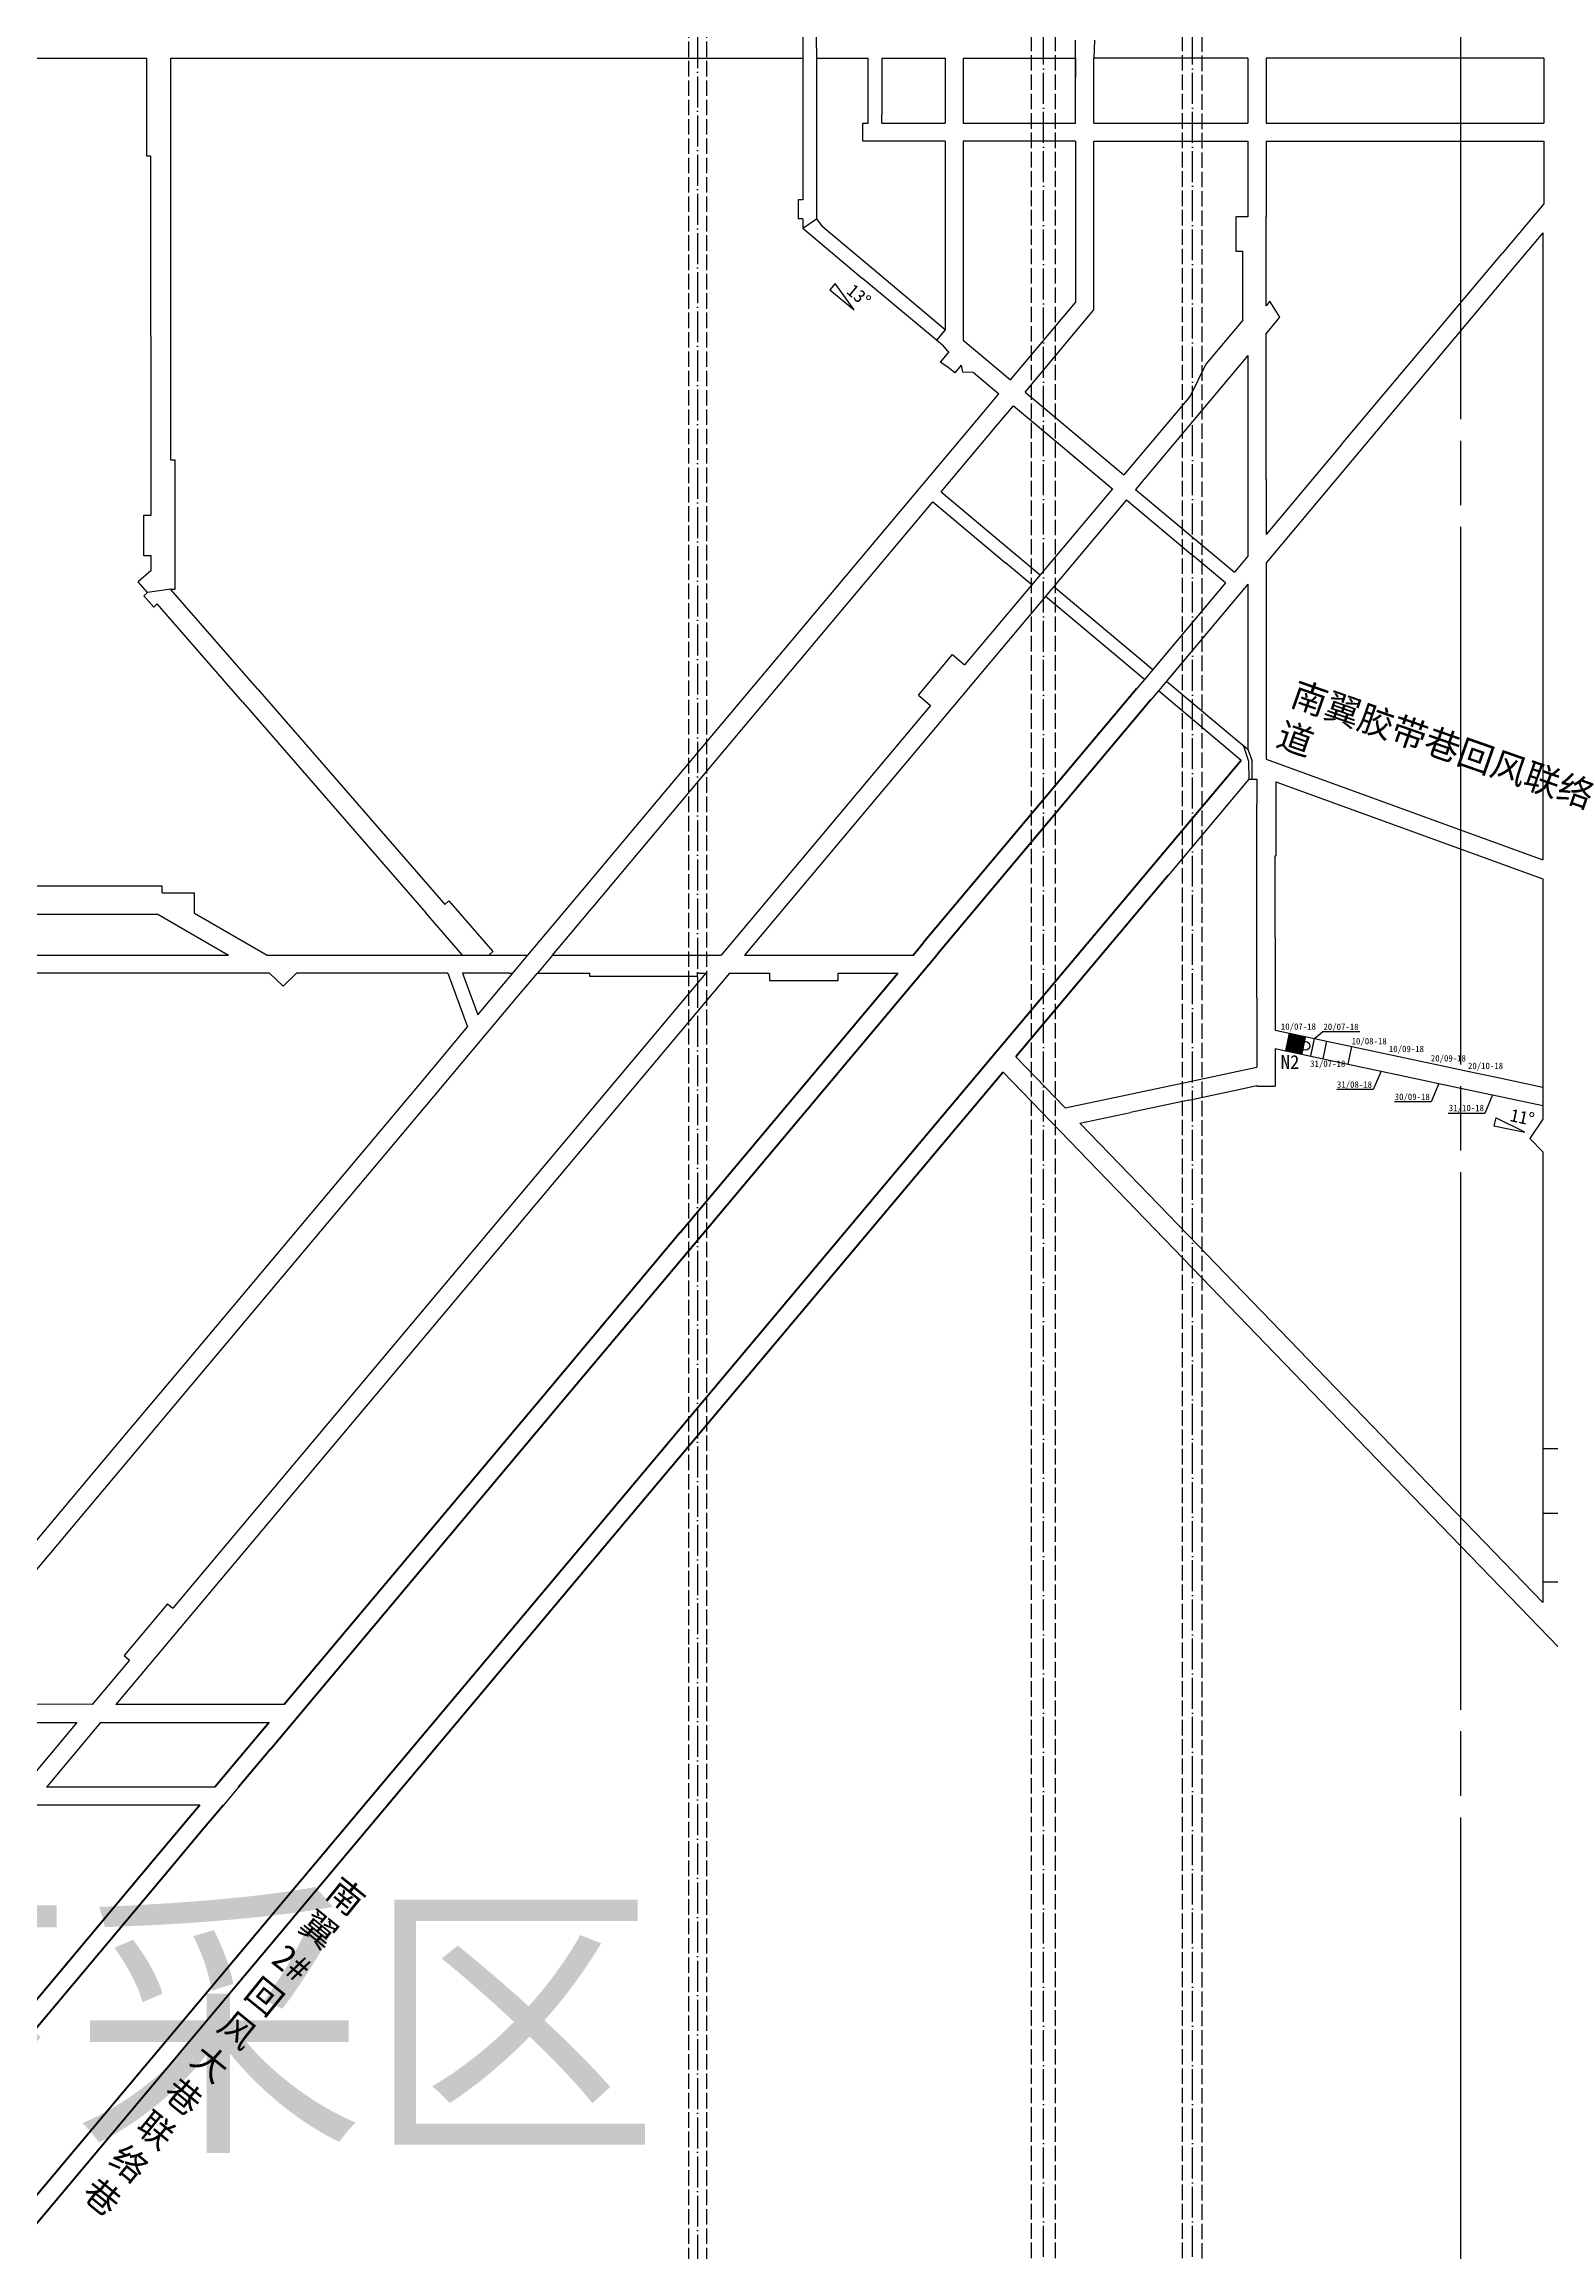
# Model space of a CAD drawing. Header units: millimetres. Extents: x 41513366 to 41522434, y 4590966 to 4600634.
# Drawn here: x 41518275 to 41518625, y 4594240 to 4594753 of the extents above; entities that cross this region are included whole.
import ezdxf

# ---------------------------------------------------------------- set-up
doc = ezdxf.new("R2010")
doc.units = ezdxf.units.MM
for name, pattern in [('ACAD_ISO02W100', [15, 12, -3]), ('ACAD_ISO04W100', [30, 24, -3, 0, -3]), ('新采区边界(5K)', [150, 125, -5, 15, -5])]:
    doc.linetypes.add(name, pattern=pattern)
doc.layers.get('0').update_dxf_attribs({"lineweight": 18})
for name, color, linetype, lineweight in [('12-2采区边界线', 7, 'Continuous', 18), ('2016年12煤进尺', 7, 'Continuous', 18), ('7煤巷道', 6, 'Continuous', 18), ('7煤巷道名称', 6, 'Continuous', 18), ('图纸改动标记', 2, 'Continuous', 18), ('岩巷', 30, 'Continuous', 18), ('设计', 4, 'Continuous', 18), ('采区名称', 7, 'Continuous', 18)]:
    doc.layers.add(name, color=color, linetype=linetype, lineweight=lineweight)
doc.styles.add('仿宋_GB2312', font='')
doc.styles.add('正等线体', font='simhei.ttf')
doc.styles.get('仿宋_GB2312').set_extended_font_data('宋体')

msp = doc.modelspace()

# ---------------------------------------------------------------- hatches: boundary and pattern name
at = {"layer": '2016年12煤进尺', "lineweight": -3, "ltscale": 2}
msp.add_hatch(color=3, dxfattribs=at).paths.add_polyline_path([(41518567.9504, 4594522.6679), (41518564.0379, 4594523.4999), (41518563.1643, 4594519.3917), (41518567.0776, 4594518.5602)], flags=0)

# ---------------------------------------------------------------- linework, layer by layer
at = {"color": 6, "linetype": 'ByBlock', "lineweight": -3, "ltscale": 0.5}
for p, q in [((41518627.555, 4594426.841), (41518622.955, 4594426.841)), ((41518627.555, 4594411.8406), (41518622.955, 4594411.8406)), ((41518627.555, 4594395.8403), (41518622.955, 4594395.8403))]:
    msp.add_line(p, q, dxfattribs=at)
at = {"color": 3, "lineweight": -3}
msp.add_circle((41518567.779, 4594520.558), 1, dxfattribs=at)
at = {"layer": '12-2采区边界线', "linetype": '新采区边界(5K)', "lineweight": -3}
msp.add_lwpolyline([(41518603.8397, 4595091.2016), (41518603.8397, 4593922.9795), (41516900, 4593922.9795)], dxfattribs=at)
at = {"layer": '2016年12煤进尺', "color": 0, "lineweight": -3, "ltscale": 2}
for p, q in [((41518450.962, 4594710.6089), (41518454.162, 4594712.788)), ((41518484.062, 4594687.0117), (41518482.0051, 4594684.5604)), ((41518304.0583, 4594626.673), (41518298.6322, 4594625.9032)), ((41518371.8775, 4594541.644), (41518377.9725, 4594541.644))]:
    msp.add_line(p, q, dxfattribs=at)
at = {"layer": '2016年12煤进尺', "color": 6, "lineweight": -3, "ltscale": 2}
for p, q in [((41518563.2012, 4594519.3839), (41518564.0746, 4594523.4921)), ((41518569.0289, 4594518.1451), (41518569.9023, 4594522.2528)), ((41518571.9075, 4594517.533), (41518572.781, 4594521.6407))]:
    msp.add_line(p, q, dxfattribs=at)
at = {"layer": '2016年12煤进尺', "color": 30, "lineweight": -3, "ltscale": 2}
for p, q in [((41518572.781, 4594521.6407), (41518578.5734, 4594520.4096)), ((41518577.7003, 4594516.3019), (41518578.5736, 4594520.4103)), ((41518578.5734, 4594520.4096), (41518596.8065, 4594516.5341)), ((41518571.9076, 4594517.5332), (41518577.7003, 4594516.3019)), ((41518577.7003, 4594516.3019), (41518585.3768, 4594514.6702)), ((41518585.3768, 4594514.6702), (41518595.9334, 4594512.4263)), ((41518586.2499, 4594518.7779), (41518587.2101, 4594518.5745)), ((41518596.8065, 4594516.5341), (41518599.6841, 4594515.9225)), ((41518599.6843, 4594515.9238), (41518605.4431, 4594514.6998)), ((41518605.4429, 4594514.699), (41518612.1608, 4594513.2706)), ((41518595.9334, 4594512.4263), (41518598.8109, 4594511.8146)), ((41518598.8109, 4594511.8146), (41518604.5697, 4594510.5906)), ((41518604.5697, 4594510.5905), (41518611.2876, 4594509.1626)), ((41518612.1609, 4594513.2711), (41518622.955, 4594510.9765)), ((41518611.2876, 4594509.1626), (41518622.955, 4594506.6826))]:
    msp.add_line(p, q, dxfattribs=at)
at = {"layer": '2016年12煤进尺', "color": 6, "lineweight": -3, "ltscale": 2}
msp.add_lwpolyline([(41518462.8623, 4594691.6204), (41518458.4924, 4594697.7827), (41518457.2636, 4594696.3183)], close=True, dxfattribs=at)
msp.add_lwpolyline([(41518569.9023, 4594522.2528), (41518571.8023, 4594523.8552), (41518580.4139, 4594523.8552)], dxfattribs=at)
at = {"layer": '2016年12煤进尺', "color": 30, "lineweight": -3, "ltscale": 2}
for points in [[(41518585.3768, 4594514.6702), (41518583.5437, 4594510.365), (41518575.0788, 4594510.365)], [(41518598.8109, 4594511.8146), (41518596.9778, 4594507.5094), (41518588.5129, 4594507.5094)], [(41518611.2876, 4594509.1626), (41518609.4545, 4594504.8574), (41518600.9896, 4594504.8574)]]:
    msp.add_lwpolyline(points, dxfattribs=at)
msp.add_lwpolyline([(41518618.7474, 4594500.458), (41518611.9959, 4594503.8474), (41518611.5985, 4594501.9775)], close=True, dxfattribs=at)
at = {"layer": '7煤巷道', "lineweight": -3}
for p, q in [((41518514.318, 4594750.144), (41518514.318, 4594754.344)), ((41518518.718, 4594754.344), (41518518.618, 4594750.144)), ((41518261.6468, 4594750.144), (41518298.4534, 4594750.1439)), ((41518304.0534, 4594750.144), (41518390.472, 4594750.144)), ((41518390.472, 4594750.144), (41518450.962, 4594750.144)), ((41518454.162, 4594750.144), (41518466.1175, 4594750.144)), ((41518469.3175, 4594750.144), (41518484.062, 4594750.144)), ((41518488.262, 4594750.144), (41518514.318, 4594750.144)), ((41518514.318, 4594750.144), (41518514.318, 4594745.624)), ((41518514.318, 4594735.044), (41518514.318, 4594750.144)), ((41518554.418, 4594750.144), (41518518.618, 4594750.1431)), ((41518518.62, 4594735.044), (41518518.618, 4594750.144)), ((41518554.418, 4594750.144), (41518554.418, 4594735.044)), ((41518559.548, 4594750.144), (41518558.618, 4594750.144)), ((41518558.618, 4594750.144), (41518558.618, 4594735.044)), ((41518584.729, 4594750.144), (41518559.548, 4594750.144)), ((41518590.729, 4594750.144), (41518584.729, 4594750.144)), ((41518623.155, 4594750.144), (41518590.729, 4594750.144)), ((41518623.155, 4594750.144), (41518623.155, 4594735.044)), ((41518469.3191, 4594735.044), (41518484.062, 4594735.044)), ((41518488.262, 4594735.044), (41518514.318, 4594735.044)), ((41518518.62, 4594735.0448), (41518554.418, 4594735.0445)), ((41518558.618, 4594735.0445), (41518623.155, 4594735.044)), ((41518558.619, 4594735.044), (41518623.155, 4594735.044)), ((41518514.318, 4594730.844), (41518514.318, 4594693.3223)), ((41518518.62, 4594730.844), (41518554.419, 4594730.844)), ((41518518.62, 4594691.604), (41518518.62, 4594730.844)), ((41518554.419, 4594730.844), (41518554.419, 4594713.273)), ((41518558.619, 4594730.844), (41518558.619, 4594713.248)), ((41518558.619, 4594730.844), (41518623.155, 4594730.844)), ((41518623.155, 4594730.844), (41518623.155, 4594716.3067)), ((41518623.155, 4594716.3067), (41518613.4712, 4594704.7661)), ((41518454.162, 4594712.788), (41518455.461, 4594711.0111)), ((41518558.619, 4594692.6019), (41518558.619, 4594713.248)), ((41518622.955, 4594709.5343), (41518616.6886, 4594702.0664)), ((41518622.955, 4594709.5343), (41518622.955, 4594569.146)), ((41518499.2492, 4594675.3641), (41518514.318, 4594693.3223)), ((41518502.6207, 4594672.5369), (41518518.62, 4594691.604)), ((41518553.219, 4594689.2728), (41518544.6416, 4594678.9831)), ((41518558.619, 4594652.2482), (41518558.619, 4594686.0679)), ((41518484.9119, 4594681.8986), (41518482.855, 4594679.4473)), ((41518483.3852, 4594683.4023), (41518484.2905, 4594682.42)), ((41518487.7703, 4594678.7712), (41518486.2919, 4594677.0092)), ((41518487.7703, 4594678.7712), (41518488.1028, 4594677.2632)), ((41518487.7703, 4594678.7712), (41518488.1028, 4594677.2632)), ((41518554.419, 4594681.0625), (41518554.419, 4594651.4921)), ((41518488.1028, 4594677.2632), (41518490.5607, 4594677.1588)), ((41518488.1028, 4594677.2632), (41518490.5607, 4594677.1588)), ((41518493.0249, 4594667.9461), (41518496.5495, 4594672.1467)), ((41518496.3955, 4594665.1179), (41518499.921, 4594669.3195)), ((41518483.1234, 4594649.3008), (41518496.3955, 4594665.1179)), ((41518576.1711, 4594660.3136), (41518558.619, 4594639.3957)), ((41518579.3885, 4594657.6139), (41518558.619, 4594632.8617)), ((41518528.2785, 4594649.9097), (41518543.3092, 4594637.2975)), ((41518554.419, 4594652.2482), (41518554.419, 4594634.3904)), ((41518558.619, 4594652.2482), (41518558.619, 4594639.3957)), ((41518423.0996, 4594577.7673), (41518481.195, 4594647.0027)), ((41518526.2215, 4594647.4583), (41518541.2523, 4594634.8461)), ((41518504.1761, 4594627.7194), (41518498.0477, 4594632.8617)), ((41518549.2033, 4594628.1745), (41518541.2523, 4594634.8461)), ((41518543.3092, 4594637.2975), (41518551.2602, 4594630.6259)), ((41518554.419, 4594634.3904), (41518551.2602, 4594630.6259)), ((41518554.419, 4594634.3904), (41518551.2602, 4594630.6259)), ((41518549.2033, 4594628.1745), (41518530.3751, 4594605.736)), ((41518549.2033, 4594628.1745), (41518532.3038, 4594608.0346)), ((41518554.419, 4594627.8563), (41518533.5925, 4594603.0363)), ((41518554.419, 4594627.8563), (41518535.5212, 4594605.3349)), ((41518530.3751, 4594605.736), (41518507.3935, 4594625.0197)), ((41518530.3755, 4594605.7364), (41518528.6205, 4594603.6449)), ((41518533.5925, 4594603.0363), (41518531.8379, 4594600.9452)), ((41518549.3624, 4594589.804), (41518533.5925, 4594603.0363)), ((41518552.8106, 4594586.9106), (41518549.3624, 4594589.804)), ((41518399.7219, 4594556.7521), (41518419.729, 4594580.5956)), ((41518405.4657, 4594556.7521), (41518423.0996, 4594577.7673)), ((41518302.089, 4594556.144), (41518309.6042, 4594556.144)), ((41518309.6042, 4594551.394), (41518309.6042, 4594556.144)), ((41518387.0447, 4594541.644), (41518399.7219, 4594556.7521)), ((41518392.7885, 4594541.644), (41518405.4657, 4594556.7521)), ((41518271.0372, 4594551.144), (41518285.086, 4594551.144)), ((41518285.086, 4594551.144), (41518301.0372, 4594551.144)), ((41518301.0372, 4594551.144), (41518317.4918, 4594541.644)), ((41518309.6042, 4594551.394), (41518326.4918, 4594541.644)), ((41518383.5205, 4594537.444), (41518387.0447, 4594541.644)), ((41518392.7885, 4594541.644), (41518389.2643, 4594537.444)), ((41518392.7885, 4594541.644), (41518397.585, 4594541.644)), ((41518397.585, 4594541.644), (41518431.9503, 4594541.644)), ((41518437.433, 4594541.644), (41518476.5955, 4594541.644)), ((41518375.403, 4594527.7699), (41518381.4636, 4594534.9927)), ((41518381.4636, 4594534.9927), (41518383.5205, 4594537.444)), ((41518382.6343, 4594537.444), (41518383.5205, 4594537.444)), ((41518384.8342, 4594532.1644), (41518389.2643, 4594537.444)), ((41518389.2643, 4594537.444), (41518401.4261, 4594537.444)), ((41518426.4261, 4594537.444), (41518428.4261, 4594537.444)), ((41518433.9088, 4594537.444), (41518443.2088, 4594537.444)), ((41518459.2088, 4594537.444), (41518473.0713, 4594537.444)), ((41518366.825, 4594510.7019), (41518384.8342, 4594532.1644)), ((41518363.4544, 4594513.5302), (41518373.0278, 4594524.9393)), ((41518537.1863, 4594473.3426), (41518497.4906, 4594514.4488)), ((41518511.9309, 4594506.1173), (41518500.4637, 4594517.992)), ((41518307.537, 4594446.8904), (41518363.4544, 4594513.5302)), ((41518310.9076, 4594444.0621), (41518366.825, 4594510.7019)), ((41518540.4953, 4594476.5381), (41518515.3712, 4594502.5548)), ((41518599.3611, 4594408.9587), (41518537.1863, 4594473.3426)), ((41518602.6701, 4594412.1541), (41518540.4953, 4594476.5381)), ((41518291.0025, 4594427.1854), (41518307.537, 4594446.8904)), ((41518294.4119, 4594424.4034), (41518310.9076, 4594444.0621)), ((41518263.1453, 4594393.9865), (41518291.0025, 4594427.1854)), ((41518266.5159, 4594391.1582), (41518294.4119, 4594424.4034)), ((41518622.955, 4594426.841), (41518622.955, 4594411.8406)), ((41518622.955, 4594391.1485), (41518602.6701, 4594412.1541)), ((41518622.955, 4594411.8406), (41518622.955, 4594395.8403)), ((41518706.3145, 4594298.2051), (41518599.3611, 4594408.9587)), ((41518622.955, 4594395.8403), (41518622.955, 4594391.1485)), ((41518285.7944, 4594367.4622), (41518246.6678, 4594367.5042)), ((41518302.6857, 4594367.444), (41518291.2722, 4594367.4563)), ((41518330.4244, 4594367.444), (41518302.6857, 4594367.444)), ((41518243.0931, 4594363.244), (41518282.2549, 4594363.244)), ((41518287.7377, 4594363.244), (41518302.6857, 4594363.244)), ((41518302.6857, 4594363.244), (41518326.9001, 4594363.244)), ((41518314.3136, 4594348.244), (41518275.1512, 4594348.244)), ((41518319.7963, 4594348.244), (41518316.2721, 4594344.044)), ((41518310.7894, 4594344.044), (41518271.6269, 4594344.044))]:
    msp.add_line(p, q, dxfattribs=at)
at = {"layer": '7煤巷道', "color": 30, "lineweight": -3}
for p, q in [((41518450.962, 4594717.188), (41518449.862, 4594717.188)), ((41518449.862, 4594717.188), (41518449.862, 4594712.788)), ((41518450.962, 4594712.788), (41518449.862, 4594712.788))]:
    msp.add_line(p, q, dxfattribs=at)
at = {"layer": '7煤巷道', "color": 6, "lineweight": -3}
for p, q in [((41518477.827, 4594602.0739), (41518485.7333, 4594611.4963)), ((41518485.7333, 4594611.4963), (41518488.5677, 4594609.1179)), ((41518477.827, 4594602.0739), (41518480.6614, 4594599.6956))]:
    msp.add_line(p, q, dxfattribs=at)
at = {"layer": '7煤巷道', "color": 5, "lineweight": 50}
for p, q in [((41518528.6205, 4594603.6449), (41518489.2727, 4594556.7521)), ((41518531.8379, 4594600.9452), (41518482.243, 4594541.8403)), ((41518489.2727, 4594556.7521), (41518479.0256, 4594544.54)), ((41518425.6792, 4594474.4303), (41518482.243, 4594541.8403)), ((41518476.5955, 4594541.644), (41518479.0256, 4594544.54)), ((41518422.4618, 4594477.13), (41518473.0713, 4594537.444)), ((41518422.4618, 4594477.13), (41518392.2817, 4594441.1628)), ((41518395.4991, 4594438.463), (41518425.6792, 4594474.4303)), ((41518327.218, 4594357.0887), (41518395.4991, 4594438.463)), ((41518392.2817, 4594441.1628), (41518330.4244, 4594367.444)), ((41518326.9001, 4594363.244), (41518324.0006, 4594359.7884)), ((41518324.0006, 4594359.7884), (41518314.3136, 4594348.244)), ((41518327.218, 4594357.0887), (41518319.7963, 4594348.244)), ((41518308.2183, 4594340.9798), (41518300.5048, 4594331.7873)), ((41518310.7894, 4594344.044), (41518308.2183, 4594340.9798)), ((41518316.2721, 4594344.044), (41518311.4357, 4594338.2801)), ((41518311.4357, 4594338.2801), (41518303.7222, 4594329.0876)), ((41518300.5048, 4594331.7873), (41518246.8717, 4594267.8698)), ((41518303.7222, 4594329.0876), (41518250.0891, 4594265.1701))]:
    msp.add_line(p, q, dxfattribs=at)
at = {"layer": '7煤巷道', "lineweight": -3}
for points in [[(41518484.062, 4594730.844), (41518464.903, 4594730.844), (41518464.903, 4594735.044), (41518466.1196, 4594735.044), (41518466.1193, 4594737.044), (41518466.1175, 4594750.152)], [(41518469.3175, 4594750.152), (41518469.3189, 4594737.0443)], [(41518484.062, 4594750.144), (41518484.062, 4594735.044)], [(41518488.262, 4594750.144), (41518488.262, 4594735.044)], [(41518469.3191, 4594735.044), (41518469.3191, 4594737.044)], [(41518514.318, 4594730.844), (41518488.262, 4594730.844)], [(41518554.419, 4594713.273), (41518551.619, 4594713.273)], [(41518551.619, 4594713.273), (41518551.619, 4594705.273), (41518553.219, 4594705.273)], [(41518553.219, 4594689.273), (41518553.219, 4594705.273)], [(41518576.1711, 4594660.3136), (41518613.4712, 4594704.7661)], [(41518616.6886, 4594702.0664), (41518579.3885, 4594657.6139)], [(41518558.619, 4594686.0679), (41518561.8329, 4594689.8981), (41518559.5189, 4594693.6743), (41518558.619, 4594692.6019)], [(41518486.2919, 4594677.0092), (41518484.6565, 4594678.3272), (41518482.855, 4594679.4473)], [(41518554.419, 4594681.0625), (41518528.2786, 4594649.9096)], [(41518544.6416, 4594678.9831), (41518540.9764, 4594671.5763)], [(41518540.9764, 4594671.5763), (41518525.6015, 4594653.2532)], [(41518419.729, 4594580.5956), (41518493.0249, 4594667.9461)], [(41518505.487, 4594664.6489), (41518522.9018, 4594650.0358)], [(41518508.1867, 4594667.8663), (41518525.6015, 4594653.2532)], [(41518483.1234, 4594649.3008), (41518499.976, 4594635.1597)], [(41518522.9018, 4594650.0358), (41518488.5677, 4594609.1179)], [(41518526.2217, 4594647.4582), (41518437.433, 4594541.644)], [(41518481.195, 4594647.0027), (41518498.0477, 4594632.8616)], [(41518499.9758, 4594635.1595), (41518506.1043, 4594630.0174)], [(41518558.619, 4594632.8617), (41518558.619, 4594609.9157)], [(41518509.3219, 4594627.3178), (41518532.3038, 4594608.0346)], [(41518554.419, 4594627.8563), (41518554.419, 4594609.9157)], [(41518554.419, 4594609.9157), (41518554.419, 4594589.4773)], [(41518558.619, 4594609.9157), (41518558.619, 4594587.2274)], [(41518535.5212, 4594605.3349), (41518551.2908, 4594592.1022)], [(41518480.6614, 4594599.6956), (41518431.9503, 4594541.644)], [(41518551.2908, 4594592.1022), (41518554.419, 4594589.4773)], [(41518552.8106, 4594586.9106), (41518532.6267, 4594562.8564)], [(41518558.619, 4594587.2274), (41518622.955, 4594563.8109)], [(41518554.5965, 4594582.5049), (41518535.8441, 4594560.1567)], [(41518554.5965, 4594582.5049), (41518556.519, 4594582.5049)], [(41518560.919, 4594581.9207), (41518622.955, 4594559.3414)], [(41518622.955, 4594569.146), (41518622.955, 4594563.8109)], [(41518302.089, 4594556.144), (41518302.089, 4594557.644), (41518269.589, 4594557.644), (41518269.589, 4594556.844)], [(41518622.955, 4594559.3414), (41518622.955, 4594522.075), (41518622.955, 4594518.428)], [(41518371.8775, 4594541.644), (41518363.3503, 4594551.4558)], [(41518366.822, 4594554.4737), (41518367.738, 4594553.4192), (41518368.7167, 4594554.2698), (41518378.9444, 4594542.5025), (41518377.9725, 4594541.644), (41518382.6343, 4594541.644), (41518387.0447, 4594541.644)], [(41518118.719, 4594541.644), (41518317.4918, 4594541.644)], [(41518326.4918, 4594541.644), (41518371.8775, 4594541.644)], [(41518326.4918, 4594541.644), (41518371.8775, 4594541.644)], [(41518377.9725, 4594541.644), (41518382.6343, 4594541.644)], [(41518327.013, 4594537.444), (41518026.55, 4594537.444)], [(41518433.9088, 4594537.444), (41518291.2722, 4594367.4563)], [(41518428.4261, 4594537.444), (41518304.5366, 4594389.7982)], [(41518327.013, 4594537.444), (41518321.571, 4594537.444)], [(41518327.013, 4594537.444), (41518330.163, 4594534.444), (41518333.313, 4594537.444)], [(41518368.4766, 4594537.444), (41518333.313, 4594537.444)], [(41518368.4766, 4594537.444), (41518333.313, 4594537.444)], [(41518368.4766, 4594537.444), (41518373.0278, 4594524.9393)], [(41518382.6343, 4594537.444), (41518371.882, 4594537.444)], [(41518382.6343, 4594537.444), (41518371.882, 4594537.444)], [(41518371.882, 4594537.444), (41518375.403, 4594527.7699)], [(41518426.4261, 4594537.444), (41518426.4261, 4594536.644), (41518401.4261, 4594536.644), (41518401.4261, 4594537.444)], [(41518443.2088, 4594537.444), (41518443.2088, 4594535.744), (41518459.2088, 4594535.744), (41518459.2088, 4594537.444)], [(41518622.955, 4594518.428), (41518622.955, 4594503.519)], [(41518622.955, 4594503.519), (41518619.9019, 4594499.025), (41518622.955, 4594495.919), (41518622.955, 4594490.522), (41518622.955, 4594487.522), (41518622.955, 4594426.841)], [(41518622.955, 4594495.919), (41518622.955, 4594490.522)], [(41518303.3109, 4594390.8267), (41518293.2192, 4594378.7998)], [(41518303.3109, 4594390.8267), (41518304.5366, 4594389.7982)], [(41518294.4448, 4594377.7713), (41518285.7944, 4594367.4622)], [(41518293.2192, 4594378.7998), (41518294.4448, 4594377.7713)], [(41518282.2549, 4594363.244), (41518269.6684, 4594348.244)], [(41518287.7377, 4594363.244), (41518275.1512, 4594348.244)]]:
    msp.add_lwpolyline(points, dxfattribs=at)
at = {"layer": '7煤巷道', "color": 5, "lineweight": 50}
for points in [[(41518552.8106, 4594586.9106), (41518480.0319, 4594500.1764)], [(41518535.8441, 4594560.1567), (41518500.4637, 4594517.992)], [(41518497.4906, 4594514.4488), (41518483.2493, 4594497.4767)], [(41518480.0319, 4594500.1764), (41518401.8354, 4594406.9855)], [(41518483.2493, 4594497.4767), (41518405.0527, 4594404.2858)], [(41518401.8354, 4594406.9855), (41518278.9825, 4594260.5754)], [(41518405.0527, 4594404.2858), (41518282.1999, 4594257.8757)], [(41518278.9825, 4594260.5754), (41518176.7639, 4594138.7561)], [(41518282.1999, 4594257.8757), (41518179.9813, 4594136.0564)]]:
    msp.add_lwpolyline(points, dxfattribs=at)
at = {"layer": '图纸改动标记', "color": 3, "linetype": 'ACAD_ISO02W100', "lineweight": -3, "ltscale": 0.3}
for p, q in [((41518504.1, 4594004.753), (41518504.1, 4595298.824)), ((41518509.7, 4594004.753), (41518509.7, 4595298.824)), ((41518539.2, 4594004.753), (41518539.2, 4595115.151)), ((41518543.8, 4594000.153), (41518543.8, 4595115.151)), ((41518424.4, 4595073.487), (41518424.4, 4594380.659)), ((41518428.6, 4595073.487), (41518428.6, 4594380.659)), ((41518424.4, 4594380.659), (41518424.4, 4594000.153)), ((41518428.6, 4594380.659), (41518428.6, 4594004.753))]:
    msp.add_line(p, q, dxfattribs=at)
at = {"layer": '图纸改动标记', "color": 30, "lineweight": -3, "ltscale": 2}
for p, q in [((41518298.6322, 4594625.9032), (41518297.8021, 4594625.1815)), ((41518297.8021, 4594625.1815), (41518300.0983, 4594622.5401)), ((41518300.9284, 4594623.2617), (41518300.0983, 4594622.5401))]:
    msp.add_line(p, q, dxfattribs=at)
at = {"layer": '图纸改动标记', "lineweight": -3}
for points in [[(41518553.2808, 4594590.4324), (41518554.5736, 4594586.748)], [(41518553.2808, 4594590.4324), (41518554.419, 4594589.4773)], [(41518554.419, 4594589.4773), (41518555.3685, 4594586.7415)], [(41518554.5736, 4594586.748), (41518554.5965, 4594582.5049), (41518555.3771, 4594582.5049), (41518555.3685, 4594586.7415)]]:
    msp.add_lwpolyline(points, dxfattribs=at)
at = {"layer": '岩巷', "color": 30, "lineweight": -3}
for p, q in [((41518450.962, 4594780.714), (41518450.962, 4594752.457)), ((41518454.162, 4594752.457), (41518454.162, 4594780.714)), ((41518450.962, 4594752.457), (41518450.962, 4594726.149)), ((41518454.162, 4594752.457), (41518454.162, 4594726.149)), ((41518450.962, 4594726.149), (41518450.962, 4594717.188)), ((41518454.162, 4594726.149), (41518454.162, 4594712.788)), ((41518450.962, 4594712.788), (41518450.962, 4594710.6089))]:
    msp.add_line(p, q, dxfattribs=at)
at = {"layer": '岩巷', "color": 6, "lineweight": -3}
for p, q in [((41518450.962, 4594710.6089), (41518464.8456, 4594698.959)), ((41518466.9026, 4594701.4104), (41518455.461, 4594711.0111)), ((41518484.062, 4594687.0117), (41518466.9026, 4594701.4104)), ((41518483.3852, 4594683.4023), (41518464.8456, 4594698.959)), ((41518560.719, 4594524.2055), (41518564.0746, 4594523.4921)), ((41518560.719, 4594519.9116), (41518563.2012, 4594519.3839)), ((41518564.0746, 4594523.4921), (41518569.9023, 4594522.2528)), ((41518569.9023, 4594522.2528), (41518572.781, 4594521.6407)), ((41518539.803, 4594512.0421), (41518551.7533, 4594514.5825)), ((41518551.7533, 4594514.5825), (41518556.519, 4594515.5955)), ((41518563.2012, 4594519.3839), (41518569.0289, 4594518.1456)), ((41518569.0289, 4594518.1451), (41518571.9075, 4594517.5332)), ((41518526.2806, 4594509.1676), (41518539.803, 4594512.0421)), ((41518540.6763, 4594507.9339), (41518552.6266, 4594510.4743)), ((41518552.6266, 4594510.4743), (41518556.519, 4594511.3017)), ((41518556.519, 4594511.3017), (41518556.519, 4594511.18)), ((41518556.519, 4594511.18), (41518560.719, 4594511.18)), ((41518511.9309, 4594506.1173), (41518526.2806, 4594509.1676)), ((41518515.3712, 4594502.5548), (41518527.1539, 4594505.0594)), ((41518540.6763, 4594507.9339), (41518527.1539, 4594505.0594))]:
    msp.add_line(p, q, dxfattribs=at)
at = {"layer": '岩巷', "lineweight": -3}
for p, q in [((41518305.062, 4594656.673), (41518304.062, 4594656.673)), ((41518305.062, 4594656.673), (41518304.062, 4594656.673)), ((41518305.062, 4594626.673), (41518305.062, 4594656.673)), ((41518305.062, 4594626.673), (41518305.062, 4594656.673)), ((41518299.462, 4594631.0397), (41518296.4484, 4594628.4201)), ((41518299.462, 4594631.0397), (41518296.4484, 4594628.4201)), ((41518304.062, 4594626.673), (41518305.062, 4594626.673)), ((41518324.1796, 4594603.5296), (41518366.822, 4594554.4737)), ((41518320.7079, 4594600.5118), (41518363.3503, 4594551.4558)), ((41518556.519, 4594582.505), (41518556.519, 4594576.735)), ((41518560.919, 4594581.9207), (41518560.919, 4594576.735)), ((41518556.519, 4594564.735), (41518556.519, 4594576.735)), ((41518560.919, 4594576.735), (41518560.919, 4594564.735)), ((41518556.519, 4594545.7349), (41518556.519, 4594564.735)), ((41518560.719, 4594545.7349), (41518560.719, 4594564.735)), ((41518560.719, 4594564.735), (41518560.919, 4594564.735)), ((41518556.519, 4594531.735), (41518556.519, 4594545.7349)), ((41518560.719, 4594545.7349), (41518560.719, 4594531.735)), ((41518556.519, 4594531.735), (41518556.519, 4594528.308)), ((41518560.719, 4594531.735), (41518560.719, 4594528.308)), ((41518556.519, 4594528.308), (41518556.519, 4594522.135)), ((41518560.719, 4594528.308), (41518560.719, 4594524.2055)), ((41518556.519, 4594522.135), (41518556.519, 4594515.5955)), ((41518560.719, 4594519.9116), (41518560.719, 4594511.18))]:
    msp.add_line(p, q, dxfattribs=at)
for points in [[(41518299.4609, 4594643.887), (41518299.455, 4594727.3489), (41518298.455, 4594727.3488), (41518298.4534, 4594750.144)], [(41518304.055, 4594728.055), (41518304.0534, 4594750.144)], [(41518304.06, 4594656.673), (41518304.055, 4594728.055)], [(41518299.4616, 4594634.4869), (41518297.7616, 4594634.4869), (41518297.7616, 4594643.8869), (41518299.4609, 4594643.887)], [(41518299.4618, 4594631.0395), (41518299.4616, 4594634.4869)], [(41518298.6322, 4594625.9032), (41518296.4461, 4594628.4181)], [(41518298.6322, 4594625.9032), (41518296.4461, 4594628.4181)], [(41518320.7061, 4594600.5101), (41518300.9284, 4594623.2617)], [(41518304.0621, 4594626.6684), (41518304.0621, 4594626.673)], [(41518324.2132, 4594603.5588), (41518304.0621, 4594626.6686)]]:
    msp.add_lwpolyline(points, dxfattribs=at)
at = {"layer": '岩巷', "color": 6, "lineweight": -3}
for points in [[(41518484.062, 4594730.844), (41518484.062, 4594687.0117)], [(41518488.262, 4594730.844), (41518488.262, 4594684.5711)], [(41518488.262, 4594684.5711), (41518499.2492, 4594675.3641)], [(41518484.2928, 4594682.4175), (41518484.9119, 4594681.8987)], [(41518490.5687, 4594677.1585), (41518496.5495, 4594672.1467)], [(41518499.922, 4594669.3206), (41518505.4912, 4594664.6538)], [(41518502.6217, 4594672.538), (41518508.1909, 4594667.8712)]]:
    msp.add_lwpolyline(points, dxfattribs=at)
at = {"layer": '设计', "color": 1, "linetype": 'ACAD_ISO04W100', "lineweight": -3, "ltscale": 0.3}
for p, q in [((41518506.9, 4594002.453), (41518506.9, 4595298.824)), ((41518541.5, 4594002.453), (41518541.5, 4595115.151)), ((41518426.5, 4595073.487), (41518426.5, 4594380.659)), ((41518426.5, 4594380.659), (41518426.5, 4594002.453))]:
    msp.add_line(p, q, dxfattribs=at)

# ---------------------------------------------------------------- texts
at = {"layer": '7煤巷道名称', "color": 6, "lineweight": -3, "insert": (41518565.9055, 4594605.5352), "char_height": 6, "width": 75.307682, "attachment_point": 1, "rotation": 340.717843, "style": '仿宋_GB2312'}
msp.add_mtext('南翼胶带巷回风联络道', dxfattribs=at)
at = {"layer": '7煤巷道名称', "lineweight": -3, "insert": (41518343.5043, 4594327.7635), "char_height": 6, "width": 11.653473, "attachment_point": 1, "rotation": 320.92367, "style": '正等线体'}
msp.add_mtext('南翼2#回风大\\P巷\\P联\\P络\\P巷', dxfattribs=at)
at = {"layer": '岩巷', "color": 6, "lineweight": -3, "insert": (41518462.8377, 4594697.9336), "char_height": 3, "width": 24.830141, "attachment_point": 1, "rotation": 320, "style": '仿宋_GB2312'}
msp.add_mtext('13%%D', dxfattribs=at)
at = {"layer": '岩巷', "color": 6, "lineweight": -3}
for s, insert, char_height, width, attachment_point, style in [('10/07-18', (41518562.0689, 4594525.7794), 1.5, 13.991765, 1, '仿宋_GB2312'), ('20/07-18', (41518571.9641, 4594525.7205), 1.5, 13.991765, 1, '仿宋_GB2312'), ('N2', (41518566.3729, 4594516.7833), 3.2, 6.229213, 6, '正等线体'), ('31/07-18', (41518568.8794, 4594517.1545), 1.5, 13.991765, 1, '仿宋_GB2312')]:
    msp.add_mtext(s, dxfattribs=dict(at, insert=insert, char_height=char_height, width=width, attachment_point=attachment_point, style=style))
at = {"layer": '岩巷', "color": 30, "lineweight": -3, "char_height": 1.5, "width": 13.991765, "attachment_point": 1, "style": '仿宋_GB2312'}
for s, insert in [('10/08-18', (41518578.5062, 4594522.3796)), ('10/09-18', (41518587.1709, 4594520.59)), ('20/09-18', (41518596.9181, 4594518.4115)), ('20/10-18', (41518605.5574, 4594516.6442)), ('31/08-18', (41518575.0913, 4594512.304)), ('30/09-18', (41518588.5255, 4594509.4484)), ('31/10-18', (41518601.1164, 4594506.861))]:
    msp.add_mtext(s, dxfattribs=dict(at, insert=insert))
at = {"layer": '岩巷', "color": 30, "lineweight": -3, "insert": (41518615.7618, 4594506.0206), "char_height": 3, "width": 24.830141, "attachment_point": 1, "rotation": 348, "style": '仿宋_GB2312'}
msp.add_mtext('11%%D', dxfattribs=at)
at = {"layer": '采区名称', "color": 7, "lineweight": -3, "insert": (41518076.587, 4594318.4921), "char_height": 50, "width": 3582.4, "attachment_point": 1, "style": '正等线体'}
msp.add_mtext('西一下采区', dxfattribs=at)

doc.saveas('drawing.dxf')
